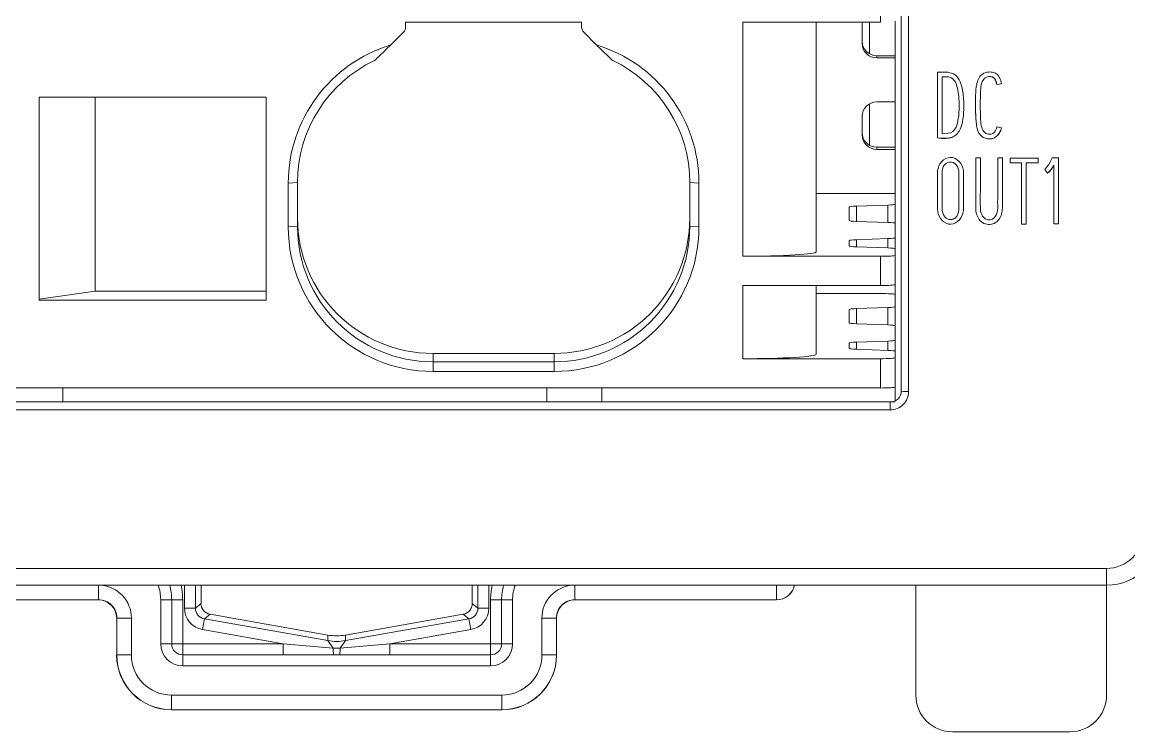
# Model space of a CAD drawing. Header units: millimetres. Extents: x 42151 to 59780, y 37376 to 44547.
# Drawn here: x 47998.37 to 48028.56, y 43438.25 to 43457.61 of the extents above; entities that cross this region are included whole.
import ezdxf

# ---------------------------------------------------------------- set-up
doc = ezdxf.new("R2010")
doc.units = ezdxf.units.MM
doc.set_wipeout_variables(frame=1)
doc.layers.add('000-PI-Oprema', color=30, linetype='Continuous', lineweight=5)
doc.layers.add('SI-ORMAR-Oprema', color=30, linetype='Continuous', lineweight=5)

# ---------------------------------------------------------------- blocks, each defined once
blk = doc.blocks.new('sie_red1200')
at = {"layer": 'SI-ORMAR-Oprema'}
for p, q in [((79782.808, 29280.563), (79788.309, 29280.563)), ((79788.314, 29280.566), (79782.809, 29280.566)), ((79788.309, 29280.563), (79788.311, 29280.563)), ((79788.311, 29280.563), (79788.314, 29280.566)), ((79790.009, 29279.363), (79790.009, 29280.563)), ((79790.309, 29280.563), (79790.009, 29280.563)), ((79790.309, 29280.563), (79790.309, 29279.363)), ((79790.609, 29280.563), (79790.309, 29280.563)), ((79790.609, 29280.563), (79790.609, 29279.363)), ((79790.957, 29280.338), (79791.109, 29280.465)), ((79798.509, 29280.465), (79798.661, 29280.338)), ((79799.009, 29279.363), (79799.009, 29280.563)), ((79799.309, 29280.563), (79799.009, 29280.563)), ((79799.309, 29279.363), (79799.309, 29280.563)), ((79799.609, 29280.563), (79799.309, 29280.563)), ((79799.609, 29280.563), (79799.609, 29279.363)), ((79806.809, 29280.566), (79801.304, 29280.566)), ((79801.304, 29280.566), (79801.307, 29280.563)), ((79801.307, 29280.563), (79801.308, 29280.563)), ((79806.809, 29280.563), (79801.308, 29280.563)), ((79806.81, 29280.563), (79806.809, 29280.566)), ((79806.809, 29280.563), (79806.81, 29280.563)), ((79790.659, 29280.338), (79790.957, 29280.338)), ((79791.355, 29280.172), (79791.203, 29280.045)), ((79794.567, 29279.605), (79791.355, 29280.172)), ((79798.263, 29280.172), (79795.05, 29279.605)), ((79798.414, 29280.045), (79798.263, 29280.172)), ((79798.661, 29280.338), (79798.958, 29280.338)), ((79788.812, 29280.068), (79788.809, 29280.065)), ((79788.809, 29280.065), (79788.809, 29280.063)), ((79788.809, 29280.063), (79788.809, 29279.062)), ((79788.812, 29279.06), (79788.812, 29280.068)), ((79789.21, 29280.068), (79788.812, 29280.068)), ((79789.21, 29280.068), (79789.21, 29279.06)), ((79791.151, 29279.751), (79791.203, 29280.045)), ((79791.203, 29280.045), (79794.567, 29279.451)), ((79795.05, 29279.451), (79798.414, 29280.045)), ((79798.414, 29280.045), (79798.466, 29279.751)), ((79800.407, 29279.06), (79800.407, 29280.068)), ((79800.806, 29280.068), (79800.407, 29280.068)), ((79800.809, 29280.065), (79800.806, 29280.068)), ((79800.806, 29280.068), (79800.806, 29279.06)), ((79800.809, 29280.063), (79800.809, 29280.065)), ((79800.809, 29280.063), (79800.809, 29279.062)), ((79793.354, 29279.363), (79791.151, 29279.751)), ((79794.567, 29279.451), (79794.567, 29279.605)), ((79795.05, 29279.605), (79795.05, 29279.451)), ((79798.466, 29279.751), (79796.264, 29279.363)), ((79790.309, 29279.363), (79790.009, 29279.363)), ((79790.609, 29279.363), (79790.309, 29279.363)), ((79790.609, 29279.363), (79793.354, 29279.363)), ((79790.609, 29279.063), (79790.609, 29279.363)), ((79793.354, 29279.063), (79793.354, 29279.363)), ((79793.354, 29279.363), (79794.712, 29279.245)), ((79794.906, 29279.245), (79796.264, 29279.363)), ((79796.264, 29279.363), (79799.009, 29279.363)), ((79796.264, 29279.063), (79796.264, 29279.363)), ((79799.309, 29279.363), (79799.009, 29279.363)), ((79799.009, 29279.063), (79799.009, 29279.363)), ((79799.609, 29279.363), (79799.309, 29279.363)), ((79788.809, 29279.062), (79788.809, 29279.057)), ((79788.809, 29279.057), (79788.812, 29279.06)), ((79789.21, 29279.06), (79788.812, 29279.06)), ((79790.609, 29279.063), (79799.009, 29279.063)), ((79790.609, 29279.063), (79790.609, 29278.763)), ((79799.009, 29279.063), (79799.009, 29278.763)), ((79800.806, 29279.06), (79800.407, 29279.06)), ((79800.806, 29279.06), (79800.809, 29279.057)), ((79800.809, 29279.057), (79800.809, 29279.062)), ((79799.009, 29278.763), (79790.609, 29278.763)), ((79790.306, 29277.964), (79799.311, 29277.964)), ((79790.306, 29277.566), (79790.306, 29277.964)), ((79799.311, 29277.964), (79799.311, 29277.566)), ((79790.306, 29277.566), (79790.303, 29277.563)), ((79790.303, 29277.563), (79790.308, 29277.563)), ((79799.311, 29277.566), (79790.306, 29277.566)), ((79799.31, 29277.563), (79790.308, 29277.563)), ((79799.31, 29277.563), (79799.314, 29277.563)), ((79799.314, 29277.563), (79799.311, 29277.566)), ((79811.609, 29276.963), (79814.809, 29276.963))]:
    blk.add_line(p, q, dxfattribs=at)
for centre, radius, start, end in [((79788.318, 29280.072), 0.494, 359.4758, 90.5242), ((79801.299, 29280.072), 0.494, 89.4758, 180.5242), ((79791.249, 29280.333), 0.292, 179.0499, 260.9501), ((79798.367, 29280.335), 0.294, 279.3718, 0.6282), ((79790.609, 29279.363), 0.6, 180, 270), ((79790.609, 29279.363), 0.3, 180, 270), ((79807.53, 29288.366), 15.732, 214.5183, 215.4351), ((79794.809, 29280.841), 1.411, 260.15, 279.85), ((79794.809, 29285.365), 6.121, 269.092, 270.908), ((79781.909, 29288.491), 15.95, 324.5712, 325.4754), ((79799.009, 29279.363), 0.6, 270, 0), ((79799.009, 29279.363), 0.3, 270, 0), ((79790.309, 29279.063), 1.497, 180.0953, 269.9047), ((79799.309, 29279.063), 1.497, 270.0953, 359.9047), ((79811.609, 29277.963), 1, 180, 270), ((79814.809, 29277.963), 1, 270, 0)]:
    blk.add_arc(centre, radius, start, end, dxfattribs=at)
for centre, major_axis, ratio, start_param, end_param in [((79788.308, 29280.062), (-0.355, -0.355), 0.996963, 2.359993, 3.923193), ((79791.411, 29280.469), (0.233, 0.195), 0.987397, 2.449699, 3.833486), ((79798.206, 29280.469), (-0.233, 0.195), 0.987397, 2.449699, 3.833486), ((79801.309, 29280.062), (0.355, -0.355), 0.996963, 2.359993, 3.923193), ((79791.264, 29280.345), (0.465, 0.391), 0.987397, 2.449699, 3.833486), ((79798.354, 29280.345), (-0.465, 0.391), 0.987397, 2.449699, 3.833486), ((79794.809, 29280.995), (0, 1.411), 0.992317, 2.968374, 3.314811), ((79794.732, 29279.363), (0, -0.3), 0.075346, 5.116211, 6.283185), ((79794.885, 29279.363), (0, 0.3), 0.075346, 3.141593, 4.308567), ((79790.311, 29279.065), (1.064, 1.064), 0.996963, 2.359993, 3.923193), ((79790.314, 29279.069), (0.784, 0.784), 0.992433, 2.359993, 3.923193), ((79799.303, 29279.069), (-0.784, 0.784), 0.992433, 2.359993, 3.923193), ((79799.306, 29279.065), (-1.064, 1.064), 0.996963, 2.359993, 3.923193)]:
    blk.add_ellipse(centre, major_axis=major_axis, ratio=ratio, start_param=start_param, end_param=end_param, dxfattribs=at)
blk.add_wipeout([(79772.309, 29415.963), (79772.309, 29280.971), (79817.309, 29280.971), (79817.301, 29415.963)]).dxf.layer = 'SI-ORMAR-Oprema'
for p, q in [((79810.209, 29286.263), (79810.209, 29317.863)), ((79810.409, 29317.855), (79810.409, 29286.247)), ((79809.641, 29296.325), (79809.641, 29297.124)), ((79809.641, 29296.325), (79809.641, 29297.124)), ((79796.691, 29296.325), (79796.691, 29296.188)), ((79801.491, 29296.325), (79796.691, 29296.325)), ((79796.691, 29296.325), (79796.691, 29296.188)), ((79801.491, 29296.325), (79796.691, 29296.325)), ((79801.491, 29296.188), (79801.491, 29296.325)), ((79801.491, 29296.188), (79801.491, 29296.325)), ((79805.891, 29289.937), (79805.891, 29296.325)), ((79805.891, 29296.325), (79809.641, 29296.325)), ((79805.891, 29289.937), (79805.891, 29296.325)), ((79805.891, 29296.325), (79809.641, 29296.325)), ((79807.891, 29290.059), (79807.891, 29296.325)), ((79807.891, 29290.059), (79807.891, 29296.325)), ((79809.141, 29295.747), (79809.141, 29296.246)), ((79809.141, 29295.747), (79809.141, 29296.246)), ((79809.341, 29295.462), (79809.341, 29296.325)), ((79809.341, 29295.462), (79809.341, 29296.325)), ((79810.041, 29290.143), (79810.041, 29296.35)), ((79796.632, 29296.047), (79796.289, 29295.705)), ((79796.632, 29296.047), (79796.289, 29295.705)), ((79801.892, 29295.705), (79801.549, 29296.047)), ((79801.892, 29295.705), (79801.549, 29296.047)), ((79810.041, 29295.408), (79809.541, 29295.408)), ((79809.541, 29295.347), (79809.541, 29295.408)), ((79810.041, 29295.408), (79809.541, 29295.408)), ((79809.541, 29295.347), (79809.541, 29295.408)), ((79810.041, 29295.347), (79809.541, 29295.347)), ((79810.041, 29295.347), (79809.541, 29295.347)), ((79811.286, 29294.959), (79811.198, 29294.958)), ((79811.198, 29294.958), (79811.198, 29293.168)), ((79811.477, 29294.958), (79811.426, 29294.959)), ((79811.325, 29294.832), (79811.366, 29294.835)), ((79811.325, 29294.832), (79811.366, 29294.835)), ((79811.325, 29294.832), (79811.325, 29294.832)), ((79811.325, 29293.277), (79811.325, 29294.831)), ((79811.366, 29294.835), (79811.501, 29294.83)), ((79811.366, 29294.835), (79811.501, 29294.83)), ((79811.366, 29294.835), (79811.366, 29294.835)), ((79811.501, 29294.83), (79811.576, 29294.806)), ((79811.501, 29294.83), (79811.576, 29294.806)), ((79811.501, 29294.83), (79811.501, 29294.83)), ((79811.576, 29294.806), (79811.576, 29294.806)), ((79812.819, 29294.627), (79812.943, 29294.644)), ((79812.819, 29294.627), (79812.943, 29294.644)), ((79812.819, 29294.627), (79812.819, 29294.627)), ((79812.943, 29294.644), (79812.943, 29294.644)), ((79786.691, 29288.74), (79786.691, 29294.279)), ((79792.891, 29294.279), (79786.691, 29294.279)), ((79786.691, 29288.74), (79786.691, 29294.279)), ((79792.891, 29294.279), (79786.691, 29294.279)), ((79788.219, 29288.984), (79788.219, 29294.279)), ((79788.219, 29288.984), (79788.219, 29294.279)), ((79792.891, 29288.74), (79792.891, 29294.279)), ((79792.891, 29288.74), (79792.891, 29294.279)), ((79809.341, 29292.967), (79809.341, 29294.096)), ((79809.341, 29292.967), (79809.341, 29294.096)), ((79809.541, 29294.15), (79810.041, 29294.15)), ((79809.541, 29294.15), (79810.041, 29294.15)), ((79809.141, 29293.251), (79809.141, 29293.75)), ((79809.141, 29293.251), (79809.141, 29293.75)), ((79812.943, 29293.437), (79812.819, 29293.467)), ((79812.943, 29293.437), (79812.943, 29293.437)), ((79811.198, 29293.168), (79811.25, 29293.158)), ((79811.198, 29293.168), (79811.198, 29293.168)), ((79811.198, 29293.168), (79811.25, 29293.158)), ((79811.25, 29293.158), (79811.25, 29293.158)), ((79811.55, 29293.303), (79811.325, 29293.277)), ((79811.619, 29293.337), (79811.55, 29293.303)), ((79812.558, 29293.141), (79812.558, 29293.141)), ((79810.041, 29292.913), (79809.541, 29292.913)), ((79809.541, 29292.852), (79809.541, 29292.913)), ((79810.041, 29292.913), (79809.541, 29292.913)), ((79809.541, 29292.852), (79809.541, 29292.913)), ((79810.041, 29292.852), (79809.541, 29292.852)), ((79810.041, 29292.852), (79809.541, 29292.852)), ((79812.368, 29292.621), (79812.241, 29292.621)), ((79812.241, 29292.621), (79812.241, 29292.621)), ((79812.968, 29292.621), (79812.841, 29292.621)), ((79812.968, 29291.254), (79812.968, 29292.621)), ((79813.944, 29292.616), (79813.179, 29292.616)), ((79813.179, 29292.616), (79813.179, 29292.489)), ((79813.179, 29292.489), (79813.493, 29292.489)), ((79813.179, 29292.489), (79813.493, 29292.489)), ((79813.179, 29292.489), (79813.179, 29292.489)), ((79813.493, 29292.489), (79813.493, 29290.816)), ((79813.62, 29292.489), (79813.944, 29292.489)), ((79813.62, 29290.816), (79813.62, 29292.489)), ((79813.62, 29292.489), (79813.944, 29292.489)), ((79813.944, 29292.489), (79813.944, 29292.616)), ((79813.944, 29292.489), (79813.944, 29292.489)), ((79814.275, 29292.511), (79814.231, 29292.431)), ((79814.308, 29292.586), (79814.275, 29292.511)), ((79814.325, 29292.623), (79814.307, 29292.586)), ((79814.496, 29292.623), (79814.325, 29292.623)), ((79814.496, 29290.821), (79814.496, 29292.623)), ((79814.23, 29292.432), (79814.125, 29292.307)), ((79814.125, 29292.307), (79814.198, 29292.202)), ((79814.125, 29292.307), (79814.198, 29292.202)), ((79814.125, 29292.307), (79814.125, 29292.307)), ((79814.198, 29292.202), (79814.198, 29292.202)), ((79814.369, 29292.422), (79814.369, 29290.821)), ((79793.491, 29291.934), (79793.741, 29291.949)), ((79793.491, 29291.934), (79793.741, 29291.949)), ((79793.491, 29290.736), (79793.491, 29291.934)), ((79793.491, 29290.736), (79793.491, 29291.934)), ((79793.741, 29290.751), (79793.741, 29291.949)), ((79793.741, 29290.751), (79793.741, 29291.949)), ((79804.441, 29291.949), (79804.691, 29291.934)), ((79804.441, 29290.751), (79804.441, 29291.949)), ((79804.441, 29291.949), (79804.691, 29291.934)), ((79804.441, 29290.751), (79804.441, 29291.949)), ((79804.691, 29290.736), (79804.691, 29291.934)), ((79804.691, 29290.736), (79804.691, 29291.934)), ((79807.891, 29291.654), (79810.041, 29291.654)), ((79807.891, 29291.654), (79810.041, 29291.654)), ((79808.791, 29290.911), (79808.791, 29291.283)), ((79808.791, 29290.911), (79808.791, 29291.283)), ((79808.991, 29291.304), (79809.841, 29291.334)), ((79808.991, 29291.304), (79809.841, 29291.334)), ((79808.991, 29290.89), (79808.991, 29291.304)), ((79808.991, 29290.89), (79808.991, 29291.304)), ((79809.841, 29290.86), (79809.841, 29291.334)), ((79809.841, 29290.86), (79809.841, 29291.334)), ((79811.198, 29291.338), (79811.198, 29291.338)), ((79811.908, 29291.279), (79811.908, 29291.279)), ((79812.968, 29291.254), (79812.968, 29291.254)), ((79793.491, 29290.736), (79793.741, 29290.751)), ((79793.491, 29290.736), (79793.741, 29290.751)), ((79804.441, 29290.751), (79804.691, 29290.736)), ((79804.441, 29290.751), (79804.691, 29290.736)), ((79809.841, 29290.86), (79808.991, 29290.89)), ((79809.841, 29290.86), (79808.991, 29290.89)), ((79813.493, 29290.816), (79813.62, 29290.816)), ((79813.493, 29290.816), (79813.62, 29290.816)), ((79813.493, 29290.816), (79813.493, 29290.816)), ((79813.62, 29290.816), (79813.62, 29290.816)), ((79814.369, 29290.821), (79814.496, 29290.821)), ((79814.369, 29290.821), (79814.496, 29290.821)), ((79814.369, 29290.821), (79814.369, 29290.821)), ((79814.496, 29290.821), (79814.496, 29290.821)), ((79808.791, 29290.215), (79808.791, 29290.368)), ((79808.791, 29290.215), (79808.791, 29290.368)), ((79808.991, 29290.389), (79809.841, 29290.419)), ((79808.991, 29290.389), (79809.841, 29290.419)), ((79808.991, 29290.194), (79808.991, 29290.389)), ((79808.991, 29290.194), (79808.991, 29290.389)), ((79809.841, 29290.164), (79809.841, 29290.419)), ((79809.841, 29290.164), (79809.841, 29290.419)), ((79809.841, 29290.164), (79808.991, 29290.194)), ((79809.841, 29290.164), (79808.991, 29290.194)), ((79810.041, 29289.962), (79810.041, 29290.143)), ((79810.041, 29289.962), (79810.041, 29290.143)), ((79805.891, 29289.937), (79809.641, 29289.937)), ((79805.891, 29289.937), (79809.641, 29289.937)), ((79809.641, 29289.139), (79809.641, 29289.937)), ((79809.641, 29289.139), (79809.641, 29289.937)), ((79810.041, 29289.163), (79810.041, 29289.962)), ((79810.041, 29289.163), (79810.041, 29289.962)), ((79805.891, 29289.139), (79805.891, 29287.142)), ((79805.891, 29289.139), (79809.641, 29289.139)), ((79805.891, 29289.139), (79805.891, 29287.142)), ((79805.891, 29289.139), (79809.641, 29289.139)), ((79807.891, 29287.265), (79807.891, 29289.139)), ((79807.891, 29287.265), (79807.891, 29289.139)), ((79810.041, 29287.348), (79810.041, 29289.163)), ((79810.041, 29289.163), (79810.041, 29289.163)), ((79786.691, 29288.764), (79788.219, 29288.984)), ((79786.691, 29288.764), (79788.219, 29288.984)), ((79788.219, 29288.984), (79792.891, 29288.984)), ((79788.219, 29288.984), (79792.891, 29288.984)), ((79809.641, 29288.919), (79807.891, 29288.919)), ((79809.641, 29288.919), (79807.891, 29288.919)), ((79792.891, 29288.74), (79786.691, 29288.74)), ((79792.891, 29288.74), (79786.691, 29288.74)), ((79808.991, 29288.51), (79809.841, 29288.54)), ((79808.991, 29288.51), (79809.841, 29288.54)), ((79809.841, 29288.065), (79809.841, 29288.54)), ((79809.841, 29288.065), (79809.841, 29288.54)), ((79808.791, 29288.116), (79808.791, 29288.488)), ((79808.791, 29288.116), (79808.791, 29288.488)), ((79808.991, 29288.095), (79808.991, 29288.51)), ((79808.991, 29288.095), (79808.991, 29288.51)), ((79809.841, 29288.065), (79808.991, 29288.095)), ((79809.841, 29288.065), (79808.991, 29288.095)), ((79808.991, 29287.594), (79809.841, 29287.624)), ((79808.991, 29287.594), (79809.841, 29287.624)), ((79809.841, 29287.369), (79809.841, 29287.624)), ((79809.841, 29287.369), (79809.841, 29287.624)), ((79808.791, 29287.42), (79808.791, 29287.573)), ((79808.791, 29287.42), (79808.791, 29287.573)), ((79808.991, 29287.399), (79808.991, 29287.594)), ((79808.991, 29287.399), (79808.991, 29287.594)), ((79809.841, 29287.369), (79808.991, 29287.399)), ((79809.841, 29287.369), (79808.991, 29287.399)), ((79810.041, 29287.167), (79810.041, 29287.348)), ((79810.041, 29287.167), (79810.041, 29287.348)), ((79800.741, 29287.287), (79797.441, 29287.287)), ((79797.441, 29287.287), (79797.441, 29287.058)), ((79800.741, 29287.287), (79797.441, 29287.287)), ((79797.441, 29287.287), (79797.441, 29287.058)), ((79797.441, 29287.058), (79797.441, 29286.793)), ((79800.741, 29287.058), (79797.441, 29287.058)), ((79797.441, 29287.058), (79797.441, 29286.793)), ((79800.741, 29287.058), (79797.441, 29287.058)), ((79800.741, 29287.287), (79800.741, 29287.058)), ((79800.741, 29287.287), (79800.741, 29287.058)), ((79800.741, 29287.058), (79800.741, 29286.793)), ((79800.741, 29287.058), (79800.741, 29286.793)), ((79805.891, 29287.142), (79809.641, 29287.142)), ((79805.891, 29287.142), (79809.641, 29287.142)), ((79809.641, 29286.344), (79809.641, 29287.142)), ((79809.641, 29286.344), (79809.641, 29287.142)), ((79810.041, 29286.368), (79810.041, 29287.167)), ((79810.041, 29286.368), (79810.041, 29287.167)), ((79800.741, 29286.793), (79797.441, 29286.793)), ((79800.741, 29286.793), (79797.441, 29286.793)), ((79809.641, 29286.344), (79782.441, 29286.344)), ((79809.641, 29286.344), (79782.441, 29286.344)), ((79787.341, 29285.963), (79787.341, 29286.344)), ((79800.541, 29286.344), (79800.541, 29285.963)), ((79802.041, 29286.344), (79802.041, 29285.963)), ((79810.041, 29285.999), (79810.041, 29286.368)), ((79781.309, 29285.963), (79809.909, 29285.963)), ((79809.909, 29285.747), (79809.909, 29285.963)), ((79809.909, 29285.963), (79810.041, 29285.963)), ((79809.909, 29285.747), (79781.309, 29285.747)), ((79773.809, 29281.421), (79815.809, 29281.421)), ((79815.809, 29281.421), (79815.809, 29280.963)), ((79815.809, 29280.963), (79773.809, 29280.963)), ((79788.314, 29280.964), (79788.314, 29280.566)), ((79790.659, 29280.338), (79790.659, 29280.963)), ((79790.957, 29280.963), (79790.957, 29280.338)), ((79791.109, 29280.465), (79791.109, 29280.963)), ((79798.509, 29280.963), (79798.509, 29280.465)), ((79798.661, 29280.338), (79798.661, 29280.963)), ((79798.958, 29280.963), (79798.958, 29280.338)), ((79801.304, 29280.566), (79801.304, 29280.964)), ((79806.809, 29280.566), (79806.809, 29280.964)), ((79810.609, 29280.963), (79810.609, 29277.963)), ((79815.809, 29277.963), (79815.809, 29280.963))]:
    blk.add_line(p, q, dxfattribs=at)
for centre, radius, start, end in [((79866.634, 29222.232), 101.719, 133.75368, 134.03345), ((79866.634, 29222.232), 101.719, 133.75368, 134.03345), ((79731.548, 29222.232), 101.719, 45.96655, 46.24632), ((79731.548, 29222.232), 101.719, 45.96655, 46.24632), ((79794.484, 29296.857), 2.082, 310.7256, 314.0314), ((79794.484, 29296.857), 2.082, 310.7256, 314.0314), ((79803.697, 29296.857), 2.082, 225.9686, 229.2744), ((79803.697, 29296.857), 2.082, 225.9686, 229.2744), ((79811.356, 29293.333), 1.628, 87.5417, 92.4583), ((79812.625, 29294.572), 0.393, 89.6733, 114.3602), ((79813.775, 29292.71), 0.661, 309.7508, 334.0786), ((79813.766, 29292.717), 0.671, 309.948, 333.8814), ((79811.55, 29291.13), 0.192, 218.6679, 270.533), ((79812.617, 29291.153), 0.225, 219.65, 244.4478), ((79809.909, 29286.263), 0.3, 270, 0), ((79809.909, 29286.247), 0.5, 270.0069, 0.0074), ((79815.809, 29282.463), 1.5, 270, 0), ((79815.808, 29282.421), 1, 270.0173, 0.0185), ((79788.809, 29280.563), 1.2, 0, 19.4712), ((79788.809, 29280.563), 1.5, 0, 15.466), ((79788.809, 29280.563), 1.8, 0, 12.8396), ((79800.809, 29280.563), 1.8, 167.1604, 180), ((79800.809, 29280.563), 1.5, 164.534, 180), ((79800.809, 29280.563), 1.2, 160.5288, 180), ((79806.807, 29281.067), 0.501, 270.1662, 347.7846), ((79806.809, 29281.063), 0.5, 270.1003, 348.4701)]:
    blk.add_arc(centre, radius, start, end, dxfattribs=at)
for centre, major_axis, ratio, start_param, end_param in [((79796.491, 29296.188), (0.2, 0), 0.998135, 5.497787, 6.283185), ((79796.491, 29296.188), (0.2, 0), 0.998135, 5.497787, 6.283185), ((79801.691, 29296.188), (0.2, 0), 0.998135, 3.141593, 3.926991), ((79801.691, 29296.188), (0.2, 0), 0.998135, 3.141593, 3.926991), ((79809.541, 29296.246), (-0.4, 0), 0.998135, 6.082385, 6.283185), ((79809.541, 29296.246), (-0.4, 0), 0.998135, 6.082385, 6.283185), ((79809.541, 29295.808), (0.4, 0), 0.998135, 3.141593, 4.712389), ((79809.541, 29295.808), (0.4, 0), 0.998135, 3.141593, 4.712389), ((79797.441, 29291.934), (-3.95, 0), 0.998135, 5.008229, 6.283185), ((79797.441, 29291.934), (-3.95, 0), 0.998135, 5.008229, 6.283185), ((79800.741, 29291.934), (-3.95, 0), 0.998135, 3.141593, 4.416549), ((79800.741, 29291.934), (-3.95, 0), 0.998135, 3.141593, 4.416549), ((79809.541, 29295.747), (0.4, 0), 0.998135, 3.141593, 4.712389), ((79809.541, 29295.747), (0.4, 0), 0.998135, 3.141593, 4.712389), ((79797.441, 29291.949), (3.7, 0), 0.998135, 2.017456, 3.141593), ((79797.441, 29291.949), (3.7, 0), 0.998135, 2.017456, 3.141593), ((79800.741, 29291.949), (3.7, 0), 0.998135, 0, 1.124137), ((79800.741, 29291.949), (3.7, 0), 0.998135, 0, 1.124137), ((79809.541, 29293.75), (-0.4, 0), 0.998135, 4.712389, 6.283185), ((79809.541, 29293.75), (-0.4, 0), 0.998135, 4.712389, 6.283185), ((79809.541, 29293.312), (0.4, 0), 0.998135, 3.141593, 4.712389), ((79809.541, 29293.312), (0.4, 0), 0.998135, 3.141593, 4.712389), ((79809.541, 29293.251), (0.4, 0), 0.998135, 3.141593, 4.712389), ((79809.541, 29293.251), (0.4, 0), 0.998135, 3.141593, 4.712389), ((79808.091, 29291.653), (-0.2, 0), 0.061048, 6.155368, 6.283185), ((79808.091, 29291.653), (-0.2, 0), 0.061048, 6.155368, 6.283185), ((79809.191, 29291.283), (-0.4, 0), 0.061048, 5.235988, 6.283185), ((79809.191, 29291.283), (-0.4, 0), 0.061048, 5.235988, 6.283185), ((79809.641, 29291.355), (-0.4, 0), 0.061048, 2.094395, 3.141593), ((79809.641, 29291.355), (-0.4, 0), 0.061048, 2.094395, 3.141593), ((79797.441, 29290.98), (3.7, 0), 0.998135, 3.141593, 4.712389), ((79797.441, 29290.98), (3.7, 0), 0.998135, 3.141593, 4.712389), ((79800.741, 29290.98), (-3.7, 0), 0.998135, 1.570796, 3.141593), ((79800.741, 29290.98), (-3.7, 0), 0.998135, 1.570796, 3.141593), ((79797.441, 29290.736), (3.95, 0), 0.998135, 3.141593, 4.712389), ((79797.441, 29290.736), (3.95, 0), 0.998135, 3.141593, 4.712389), ((79797.441, 29290.751), (-3.7, 0), 0.998135, 0, 1.570796), ((79797.441, 29290.751), (-3.7, 0), 0.998135, 0, 1.570796), ((79800.741, 29290.751), (-3.7, 0), 0.998135, 1.570796, 3.141593), ((79800.741, 29290.751), (-3.7, 0), 0.998135, 1.570796, 3.141593), ((79800.741, 29290.736), (3.95, 0), 0.998135, 4.712389, 6.283185), ((79800.741, 29290.736), (3.95, 0), 0.998135, 4.712389, 6.283185), ((79809.191, 29290.911), (0.4, 0), 0.061048, 3.141593, 4.18879), ((79809.191, 29290.911), (0.4, 0), 0.061048, 3.141593, 4.18879), ((79809.641, 29290.839), (0.4, 0), 0.061048, 0, 1.047198), ((79809.641, 29290.839), (0.4, 0), 0.061048, 0, 1.047198), ((79809.191, 29290.368), (-0.4, 0), 0.061048, 5.235988, 6.283185), ((79809.191, 29290.368), (-0.4, 0), 0.061048, 5.235988, 6.283185), ((79809.641, 29290.44), (-0.4, 0), 0.061048, 2.094395, 3.141593), ((79809.641, 29290.44), (-0.4, 0), 0.061048, 2.094395, 3.141593), ((79805.891, 29290.059), (-2, 0), 0.061048, 1.570796, 3.141593), ((79805.891, 29290.059), (-2, 0), 0.061048, 1.570796, 3.141593), ((79809.191, 29290.215), (0.4, 0), 0.061048, 3.141593, 4.18879), ((79809.191, 29290.215), (0.4, 0), 0.061048, 3.141593, 4.18879), ((79809.641, 29290.143), (0.4, 0), 0.061048, 0, 1.047198), ((79809.641, 29290.143), (0.4, 0), 0.061048, 0, 1.047198), ((79809.641, 29289.962), (-0.4, 0), 0.061048, 1.570796, 3.141593), ((79809.641, 29289.962), (-0.4, 0), 0.061048, 1.570796, 3.141593), ((79809.641, 29289.163), (-0.4, 0), 0.061048, 1.570796, 3.141593), ((79809.641, 29289.163), (-0.4, 0), 0.061048, 1.570796, 3.141593), ((79809.641, 29288.895), (0.4, 0), 0.061048, 0, 1.570796), ((79809.641, 29288.895), (0.4, 0), 0.061048, 0, 1.570796), ((79809.641, 29288.561), (-0.4, 0), 0.061048, 2.094395, 3.141593), ((79809.641, 29288.561), (-0.4, 0), 0.061048, 2.094395, 3.141593), ((79809.191, 29288.488), (-0.4, 0), 0.061048, 5.235988, 6.283185), ((79809.191, 29288.488), (-0.4, 0), 0.061048, 5.235988, 6.283185), ((79809.191, 29288.116), (0.4, 0), 0.061048, 3.141593, 4.18879), ((79809.191, 29288.116), (0.4, 0), 0.061048, 3.141593, 4.18879), ((79809.641, 29288.044), (0.4, 0), 0.061048, 0, 1.047198), ((79809.641, 29288.044), (0.4, 0), 0.061048, 0, 1.047198), ((79809.641, 29287.645), (-0.4, 0), 0.061048, 2.094395, 3.141593), ((79809.641, 29287.645), (-0.4, 0), 0.061048, 2.094395, 3.141593), ((79809.191, 29287.573), (-0.4, 0), 0.061048, 5.235988, 6.283185), ((79809.191, 29287.573), (-0.4, 0), 0.061048, 5.235988, 6.283185), ((79809.191, 29287.42), (0.4, 0), 0.061048, 3.141593, 4.18879), ((79809.191, 29287.42), (0.4, 0), 0.061048, 3.141593, 4.18879), ((79809.641, 29287.348), (0.4, 0), 0.061048, 0, 1.047198), ((79809.641, 29287.348), (0.4, 0), 0.061048, 0, 1.047198), ((79805.891, 29287.265), (-2, 0), 0.061048, 1.570796, 3.141593), ((79805.891, 29287.265), (-2, 0), 0.061048, 1.570796, 3.141593), ((79809.641, 29287.167), (-0.4, 0), 0.061048, 1.570796, 3.141593), ((79809.641, 29287.167), (-0.4, 0), 0.061048, 1.570796, 3.141593), ((79809.641, 29286.368), (0.4, 0), 0.061048, 4.712389, 6.283185), ((79809.641, 29286.368), (0.4, 0), 0.061048, 4.712389, 6.283185), ((79810.409, 29286.263), (-0.2, 0), 0.077769, 0, 1.570796), ((79788.307, 29280.061), (-0.641, -0.641), 0.992433, 2.359993, 3.865025), ((79801.311, 29280.061), (0.641, -0.641), 0.992433, 2.41816, 3.923193)]:
    blk.add_ellipse(centre, major_axis=major_axis, ratio=ratio, start_param=start_param, end_param=end_param, dxfattribs=at)
for points, knots in [([(79811.25, 29293.158), (79811.318, 29293.159), (79811.418, 29293.16), (79811.569, 29293.164), (79811.692, 29293.229), (79811.817, 29293.375), (79811.895, 29293.624), (79811.922, 29293.972), (79811.911, 29294.343), (79811.844, 29294.667), (79811.701, 29294.907), (79811.549, 29294.942), (79811.477, 29294.958)], [0, 0, 0, 0, 0.084426, 0.123225, 0.185234, 0.249286, 0.357105, 0.500787, 0.680394, 0.814038, 0.912364, 1, 1, 1, 1]), ([(79812.463, 29294.93), (79812.424, 29294.903), (79812.342, 29294.843), (79812.274, 29294.684), (79812.242, 29294.498), (79812.234, 29294.263), (79812.235, 29293.994), (79812.241, 29293.727), (79812.263, 29293.473), (79812.326, 29293.224), (79812.488, 29293.166), (79812.558, 29293.141)], [0, 0, 0, 0, 0.069908, 0.150294, 0.250262, 0.355085, 0.501684, 0.656551, 0.7529, 0.893842, 1, 1, 1, 1]), ([(79812.943, 29294.644), (79812.938, 29294.675), (79812.928, 29294.732), (79812.897, 29294.809), (79812.846, 29294.886), (79812.755, 29294.955), (79812.671, 29294.962), (79812.627, 29294.966)], [0, 0, 0, 0, 0.185145, 0.349627, 0.499393, 0.738703, 1, 1, 1, 1]), ([(79811.576, 29294.806), (79811.608, 29294.78), (79811.683, 29294.719), (79811.739, 29294.555), (79811.778, 29294.34), (79811.789, 29294.103), (79811.788, 29293.88), (79811.764, 29293.673), (79811.732, 29293.48), (79811.65, 29293.377), (79811.619, 29293.337)], [0, 0, 0, 0, 0.07818, 0.182231, 0.321603, 0.500225, 0.636203, 0.750293, 0.903178, 1, 1, 1, 1]), ([(79812.819, 29293.467), (79812.803, 29293.41), (79812.774, 29293.307), (79812.619, 29293.247), (79812.467, 29293.3), (79812.387, 29293.469), (79812.371, 29293.725), (79812.362, 29294.061), (79812.372, 29294.393), (79812.385, 29294.65), (79812.476, 29294.813), (79812.629, 29294.857), (79812.781, 29294.789), (79812.805, 29294.686), (79812.819, 29294.627)], [0, 0, 0, 0, 0.068438, 0.124955, 0.182831, 0.249212, 0.340164, 0.500294, 0.661988, 0.751857, 0.815452, 0.876421, 0.930191, 1, 1, 1, 1]), ([(79812.632, 29294.841), (79812.663, 29294.84), (79812.766, 29294.816), (79812.797, 29294.706), (79812.819, 29294.627)], [0.8742299, 0.8742299, 0.8742299, 0.8742299, 0.9100188, 1, 1, 1, 1]), ([(79811.775, 29294.328), (79811.779, 29294.287), (79811.784, 29294.205), (79811.788, 29294.09), (79811.788, 29294.017), (79811.787, 29293.985)], [0.3427256, 0.3427256, 0.3427256, 0.3427256, 0.4211491, 0.5008878, 0.5629956, 0.5629956, 0.5629956, 0.5629956]), ([(79812.558, 29293.141), (79812.592, 29293.139), (79812.657, 29293.135), (79812.753, 29293.166), (79812.837, 29293.228), (79812.905, 29293.321), (79812.93, 29293.397), (79812.943, 29293.437)], [0, 0, 0, 0, 0.187529, 0.365257, 0.553121, 0.762902, 1, 1, 1, 1]), ([(79812.558, 29293.141), (79812.582, 29293.139), (79812.627, 29293.137), (79812.715, 29293.149), (79812.815, 29293.203), (79812.885, 29293.292), (79812.925, 29293.372), (79812.937, 29293.415), (79812.943, 29293.437)], [0, 0, 0, 0, 0.133781, 0.249205, 0.498526, 0.748765, 0.872599, 1, 1, 1, 1]), ([(79811.25, 29293.158), (79811.325, 29293.152), (79811.428, 29293.143), (79811.531, 29293.167), (79811.559, 29293.176)], [0, 0, 0, 0, 0.0926178, 0.1277504, 0.1277504, 0.1277504, 0.1277504]), ([(79811.552, 29292.636), (79811.463, 29292.635), (79811.282, 29292.538), (79811.191, 29292.309), (79811.203, 29292.033), (79811.194, 29291.718), (79811.203, 29291.402), (79811.193, 29291.126), (79811.294, 29290.9), (79811.564, 29290.763), (79811.826, 29290.917), (79811.913, 29291.145), (79811.903, 29291.42), (79811.911, 29291.733), (79811.902, 29292.047), (79811.913, 29292.32), (79811.818, 29292.545), (79811.639, 29292.636), (79811.552, 29292.636)], [0, 0, 0, 0, 0.061117, 0.124565, 0.159854, 0.251562, 0.341833, 0.37844, 0.441516, 0.501791, 0.562231, 0.625646, 0.661035, 0.751728, 0.842073, 0.877802, 0.93996, 1, 1, 1, 1]), ([(79811.4, 29291.01), (79811.381, 29291.037), (79811.342, 29291.094), (79811.325, 29291.185), (79811.326, 29291.294), (79811.325, 29291.438), (79811.325, 29291.63), (79811.324, 29291.873), (79811.329, 29292.087), (79811.322, 29292.297), (79811.39, 29292.488), (79811.646, 29292.537), (79811.79, 29292.335), (79811.775, 29292.046), (79811.783, 29291.726), (79811.779, 29291.436), (79811.784, 29291.221), (79811.762, 29291.068), (79811.66, 29290.953), (79811.587, 29290.943), (79811.552, 29290.938)], [0, 0, 0, 0, 0.02797, 0.060522, 0.079146, 0.123906, 0.186095, 0.248285, 0.336975, 0.372642, 0.434781, 0.495737, 0.557423, 0.620762, 0.747662, 0.839189, 0.874562, 0.937103, 0.969377, 1, 1, 1, 1]), ([(79812.241, 29292.621), (79812.242, 29292.178), (79812.243, 29291.707), (79812.24, 29291.208), (79812.256, 29291.099), (79812.306, 29290.968), (79812.42, 29290.842), (79812.584, 29290.79), (79812.754, 29290.822), (79812.882, 29290.935), (79812.956, 29291.088), (79812.964, 29291.198), (79812.968, 29291.254)], [0, 0, 0, 0, 0.50219, 0.533448, 0.564657, 0.626811, 0.688803, 0.750807, 0.812849, 0.875007, 0.937389, 1, 1, 1, 1]), ([(79812.444, 29291.01), (79812.434, 29291.022), (79812.415, 29291.048), (79812.394, 29291.093), (79812.378, 29291.143), (79812.369, 29291.201), (79812.367, 29291.287), (79812.365, 29291.423), (79812.366, 29291.603), (79812.368, 29291.874), (79812.371, 29292.213), (79812.369, 29292.485), (79812.368, 29292.621)], [0, 0, 0, 0, 0.029213, 0.059246, 0.090837, 0.124623, 0.168492, 0.249526, 0.37461, 0.499695, 0.749848, 1, 1, 1, 1]), ([(79812.841, 29292.621), (79812.841, 29292.462), (79812.841, 29292.146), (79812.843, 29291.717), (79812.837, 29291.4), (79812.845, 29291.166), (79812.789, 29290.996), (79812.638, 29290.917), (79812.559, 29290.939), (79812.52, 29290.95)], [0, 0, 0, 0, 0.250767, 0.501534, 0.679797, 0.752187, 0.875133, 0.937332, 1, 1, 1, 1])]:
    blk.add_open_spline(points, degree=3, knots=knots, dxfattribs=at)
for points in [[(79811.576, 29294.806), (79811.587, 29294.798), (79811.599, 29294.79), (79811.609, 29294.781)], [(79812.239, 29293.883), (79812.24, 29293.766), (79812.242, 29293.648), (79812.261, 29293.524)], [(79812.506, 29293.158), (79812.524, 29293.152), (79812.541, 29293.146), (79812.558, 29293.141)], [(79811.195, 29291.338), (79811.196, 29291.328), (79811.196, 29291.319), (79811.196, 29291.309)], [(79811.902, 29291.205), (79811.904, 29291.23), (79811.905, 29291.254), (79811.906, 29291.279)]]:
    blk.add_open_spline(points, degree=3, dxfattribs=at)

msp = doc.modelspace()

# ---------------------------------------------------------------- block references
at = {"layer": '000-PI-Oprema'}
msp.add_blockref('sie_red1200', (-31787.858, 14161.284), dxfattribs=at)

doc.saveas('drawing.dxf')
